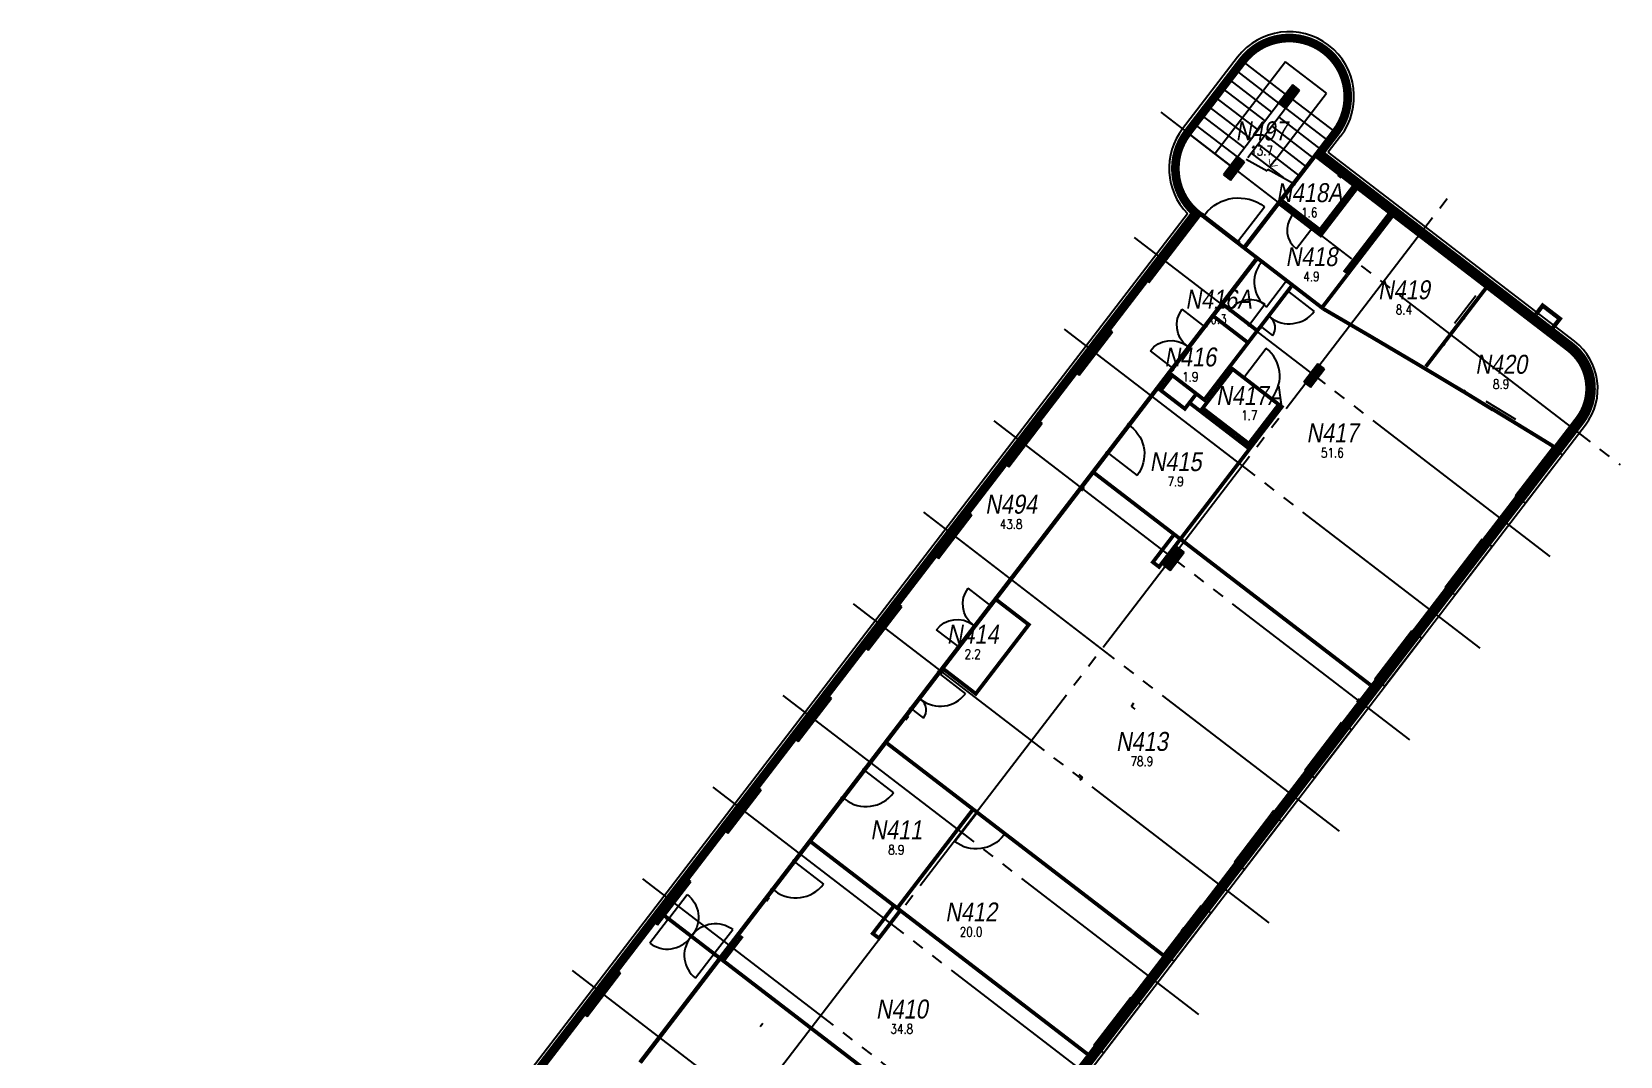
# Model space of a CAD drawing. Extents: x 22605 to 124359, y 400 to 114262.
# Drawn here: x 26207 to 68148, y 87221 to 114262 of the extents above; entities that cross this region are included whole.
import ezdxf
from ezdxf.enums import TextEntityAlignment as Align

# ---------------------------------------------------------------- set-up
doc = ezdxf.new("R2010")
doc.units = 0
doc.header["$LTSCALE"] = 50
doc.header["$PDMODE"] = 1
doc.header["$PDSIZE"] = 20
doc.linetypes.add('4PHAN', pattern=[158.75, 127, -6.35, 6.35, -6.35, 6.35, -6.35])
doc.linetypes.add('INVISIBLE', pattern=[999999, 0, -999999])
doc.layers.get('0').update_dxf_attribs({"linetype": 'CONTINUOUS'})
for name, color, linetype in [('ANNTEXT_04', 7, 'CONTINUOUS'), ('EW_04', 7, 'CONTINUOUS'), ('GRIDLINE_04', 15, '4PHAN'), ('HEADER_04', 7, 'INVISIBLE'), ('ND_04', 7, 'CONTINUOUS'), ('NW_04', 7, 'CONTINUOUS'), ('RF_04', 7, 'CONTINUOUS'), ('RI_04', 7, 'CONTINUOUS'), ('SC_04', 7, 'CONTINUOUS'), ('WALL_04', 7, 'CONTINUOUS'), ('WW_04', 7, 'CONTINUOUS')]:
    doc.layers.add(name, color=color, linetype=linetype)
doc.styles.add('SIMPLEX', font='ARIALN.TTF', dxfattribs={"oblique": 10})
doc.styles.get("Standard").update_dxf_attribs({"font": 'simplex'})

# ---------------------------------------------------------------- blocks, each defined once
blk = doc.blocks.new('RM_SPAM')
for p in [(0, 2.5), (0, 0)]:
    blk.add_point(p)
at = {"style": 'SIMPLEX', "oblique": 10}
blk.add_attdef('RM_NUM', text='', height=2.5, dxfattribs=at).set_placement((0, 0), align=Align.CENTER)
at = {"flags": 1}
for tag, p, width in [('SITENO', (-15, 0), 0.8), ('IN_OU_CODE', (-15, -2), 0.8), ('RM_CO_CODE', (-15, -4), 0.8), ('RM_TY_CODE', (-15, -6), 0.7), ('RM_FU_CODE', (-15, -8), 0.8), ('OCC/USE', (-15, -10), 0.8)]:
    blk.add_attdef(tag, p, '', height=1.25, dxfattribs=dict(at, width=width))
at = {"width": 0.8, "flags": 1}
for tag, p in [('BL_NUM', (15, 0)), ('LEVEL', (15, -2)), ('%S/L', (15, -4)), ('STUDCAP', (15, -6))]:
    blk.add_attdef(tag, text='', height=1.25, dxfattribs=at).set_placement(p, align=Align.RIGHT)
at = {"width": 0.8}
for tag, p in [('RM_AREA', (0, -2)), ('USE', (-0.24, -4.05)), ('USE2', (-0.24, -6.05))]:
    blk.add_attdef(tag, text='', height=1.25, dxfattribs=at).set_placement(p, align=Align.CENTER)
at = {"width": 0.8, "flags": 1}
blk.add_attdef('SERVS', text='', height=1.25, dxfattribs=at).set_placement((0, -8), align=Align.CENTER)
blk = doc.blocks.new('DR1H90')
blk.add_line((-0.46, 0), (-0.46, 0.92))
blk.add_arc((-0.46, 0), 0.92, 0, 90)
at = {"flags": 1}
blk.add_attdef('SILLHT', text='', height=0.1, dxfattribs=at).set_placement((0, 0), align=Align.MIDDLE)
blk = doc.blocks.new('DRFRAME')
for p, q in [((-0.5, -0.5), (-0.5, 0.5)), ((0.5, -0.5), (0.5, 0.5))]:
    blk.add_line(p, q)
at = {"flags": 1}
blk.add_attdef('SILLHT', text='', height=0.1, dxfattribs=at).set_placement((0, 0), align=Align.MIDDLE)
blk = doc.blocks.new('DR1S')
blk.add_line((-0.2, 0.1), (-1.2, 0.1))
at = {"flags": 1}
blk.add_attdef('SILLHT', text='', height=0.1, dxfattribs=at).set_placement((0, 0), align=Align.MIDDLE)
blk = doc.blocks.new('DR2U90')
for p, q in [((-0.46, 0), (-0.46, 0.65)), ((0.46, 0), (0.46, 0.27))]:
    blk.add_line(p, q)
for centre, radius, start, end in [((-0.46, 0), 0.65, 0, 90), ((0.46, 0), 0.27, 90, 180)]:
    blk.add_arc(centre, radius, start, end)
at = {"flags": 1}
blk.add_attdef('SILLHT', text='', height=0.1, dxfattribs=at).set_placement((0, 0), align=Align.MIDDLE)
blk = doc.blocks.new('DR2H90')
for p, q in [((-0.46, 0), (-0.46, 0.46)), ((0.46, 0), (0.46, 0.46))]:
    blk.add_line(p, q)
for centre, start, end in [((-0.46, 0), 359.9998, 89.9998), ((0.46, 0), 90.0002, 180.0002)]:
    blk.add_arc(centre, 0.46, start, end)
at = {"flags": 1}
blk.add_attdef('SILLHT', text='', height=0.1, dxfattribs=at).set_placement((0, 0), align=Align.MIDDLE)
blk = doc.blocks.new('WNFRAME')
for p, q in [((-0.5, -0.5), (-0.5, 0.5)), ((0.5, -0.5), (0.5, 0.5))]:
    blk.add_line(p, q)
at = {"flags": 1}
blk.add_attdef('SILLHT', text='', height=0.1, dxfattribs=at).set_placement((0, 0), align=Align.MIDDLE)
blk = doc.blocks.new('SPL')
for p, q in [((1, 0.5), (0, 0.5)), ((1, -0.5), (1, 0.5)), ((0, -0.5), (1, -0.5))]:
    blk.add_line(p, q)
blk = doc.blocks.new('WNOF')
blk.add_line((-0.5, 0), (0.5, 0))
at = {"flags": 1}
blk.add_attdef('SILLHT', text='', height=0.1, dxfattribs=at).set_placement((0, 0), align=Align.MIDDLE)
blk = doc.blocks.new('C-S')
for p, q in [((0.5, 0.5), (-0.5, 0.5)), ((-0.5, 0.5), (-0.5, -0.5)), ((0.5, -0.5), (0.5, 0.5)), ((-0.5, -0.5), (0.5, -0.5))]:
    blk.add_line(p, q)
at = {"const_width": 1}
blk.add_lwpolyline([(-0.5, 0), (0.5, 0)], dxfattribs=at)
blk = doc.blocks.new('TXTARR2')
blk.add_line((-1, 0), (0, 0))
at = {"const_width": 0.1}
blk.add_lwpolyline([(-0.71, 0.71), (0, 0), (-0.71, -0.71)], dxfattribs=at)

msp = doc.modelspace()

# ---------------------------------------------------------------- linework, layer by layer
at = {"layer": 'ANNTEXT_04', "color": 0}
for p, q in [((59310, 113465), (57455, 111048)), ((60388, 112638), (59310, 113465)), ((59027, 110864), (60388, 112638))]:
    msp.add_line(p, q, dxfattribs=at)
at = {"layer": 'EW_04'}
for points, const_width in [([(60634, 111605, 1), (58176, 113491), (56722, 111597, 0.414214), (57008, 109424, 0.414214)], 229), ([(67079, 104002, 0.414214), (66823, 105943, 0.414214)], 279)]:
    msp.add_lwpolyline(points, format="xyb", dxfattribs=dict(at, const_width=const_width))
for points, const_width in [([(60634, 111605), (60263, 111121)], 229), ([(66823, 105943), (60103, 111100)], 279), ([(55605, 107700), (56958, 109463)], 279), ([(26337, 69599), (55585, 107715)], 229), ([(65926, 106808), (66100, 107034), (66553, 106687), (66379, 106460)], 114), ([(66460, 103196), (67079, 104002)], 279), ([(64612, 100788), (65494, 101937)], 279), ([(62757, 98370), (63638, 99519)], 279), ([(60901, 95952), (61783, 97100)], 279), ([(59046, 93534), (59927, 94682)], 279), ([(57190, 91116), (58072, 92264)], 279), ([(55335, 88697), (56216, 89846)], 279), ([(53479, 86279), (54361, 87428)], 279)]:
    msp.add_lwpolyline(points, dxfattribs=dict(at, const_width=const_width))
at = {"layer": 'GRIDLINE_04'}
for p, q in [((56017, 112138), (68148, 102830)), ((30332, 66534), (63731, 110060)), ((55318, 108832), (66292, 100411)), ((53463, 106414), (64437, 97993)), ((51607, 103996), (62581, 95575)), ((49752, 101578), (60726, 93157)), ((47896, 99160), (58870, 90739)), ((46041, 96742), (57015, 88321)), ((44185, 94323), (55159, 85903)), ((42330, 91905), (53304, 83484)), ((40474, 89487), (51448, 81066))]:
    msp.add_line(p, q, dxfattribs=at)
at = {"layer": 'HEADER_04'}
for points, const_width, elevation in [([(58069, 108680), (57104, 109425)], 114, 2134), ([(60060, 109090), (59520, 109504)], 200, 2100), ([(57512, 106920), (58532, 108250)], 114, 2134), ([(59373, 107669), (58659, 108218)], 100, 2100), ([(58620, 106442), (59399, 107457)], 100, 2100), ([(58374, 106518), (57834, 106932)], 100, 2100), ([(56297, 105338), (57211, 106528)], 114, 2100), ([(63459, 106004), (64019, 106734)], 100, 2100), ([(58172, 105160), (58969, 104548)], 100, 2100), ([(63998, 104771), (64782, 104289)], 100, 2100), ([(55202, 103910), (54593, 103116)], 114, 2100), ([(65494, 101937), (66468, 103206)], 279, 2134), ([(63638, 99519), (64612, 100788)], 279, 2134), ([(51562, 99167), (50649, 97977)], 114, 2100), ([(61783, 97100), (62757, 98370)], 279, 2134), ([(50182, 97368), (49403, 96352)], 114, 2100), ([(59927, 94682), (60901, 95952)], 279, 2134), ([(48211, 94800), (47603, 94006)], 114, 2100), ([(51934, 93069), (51141, 93678)], 100, 2100), ([(58072, 92264), (59046, 93534)], 279, 2134), ([(46360, 92387), (45751, 91594)], 114, 2100), ([(56216, 89846), (57190, 91116)], 279, 2134), ([(44277, 89884), (42968, 90888)], 100, 2100), ([(54361, 87428), (55335, 88697)], 279, 2134)]:
    msp.add_lwpolyline(points, dxfattribs=dict(at, const_width=const_width, elevation=elevation))
at = {"layer": 'HEADER_04', "const_width": 279}
for points in [[(65494, 101937), (66468, 103206)], [(63638, 99519), (64612, 100788)], [(61783, 97100), (62757, 98370)], [(59927, 94682), (60901, 95952)], [(58072, 92264), (59046, 93534)], [(56216, 89846), (57190, 91116)], [(54361, 87428), (55335, 88697)]]:
    msp.add_lwpolyline(points, dxfattribs=at)
at = {"layer": 'NW_04'}
for points, const_width in [([(60063, 110955), (58239, 108587)], 114), ([(61132, 110135), (60230, 108960), (60060, 109090)], 200), ([(57043, 109470), (57103, 109423)], 114), ([(59520, 109504), (59204, 109746)], 200), ([(60901, 107879), (62076, 109410)], 200), ([(60302, 107017), (60940, 107848)], 100), ([(59460, 107537), (59399, 107457)], 100), ([(64019, 106734), (64591, 107480)], 100), ([(57211, 106528), (57667, 107123)], 114), ([(57682, 107048), (57834, 106932)], 100), ([(58374, 106518), (58565, 106371), (57165, 104546), (56282, 105224)], 100), ([(57439, 106731), (58282, 106084)], 100), ([(58620, 106442), (58596, 106410)], 100), ([(63014, 105424), (63459, 106004)], 100), ([(55202, 103910), (56297, 105338)], 114), ([(58969, 104548), (59133, 104422), (58342, 103391), (57123, 104326), (57914, 105358), (58172, 105160)], 100), ([(56926, 104667), (56652, 104310), (56017, 104797), (56291, 105154)], 100), ([(59243, 104401), (58360, 103251), (56813, 104438)], 100), ([(58330, 103211), (56565, 100910)], 100), ([(51562, 99167), (54593, 103116)], 114), ([(61548, 97024), (54273, 102606)], 100), ([(56340, 100956), (55808, 100262), (55971, 100137), (56504, 100831)], 100), ([(51699, 99251), (52532, 98612), (51132, 96787), (50299, 97426)], 100), ([(50182, 97368), (50649, 97977)], 114), ([(48211, 94800), (49403, 96352)], 114), ([(51141, 93678), (48800, 95473)], 100), ([(46360, 92387), (47603, 94006)], 114), ([(51031, 93699), (49090, 91169)], 100), ([(56075, 89891), (51934, 93069)], 100), ([(54073, 87283), (46798, 92864)], 100), ([(42267, 87052), (45751, 91594)], 114), ([(48945, 91154), (48412, 90460), (48576, 90335), (49108, 91029)], 100), ([(42968, 90888), (42913, 90930)], 100), ([(44966, 90394), (44494, 89780)], 100), ([(51700, 84187), (44277, 89884)], 100)]:
    msp.add_lwpolyline(points, dxfattribs=dict(at, const_width=const_width))
msp.add_lwpolyline([(58659, 108217, 100, 100, 0), (58080, 108662, 0, 0, 0)], format="xyseb", dxfattribs=at)
at = {"layer": 'NW_04', "const_width": 100}
for points in [[(63998, 104770, 0.004023), (60311, 106947), (59372, 107669)], [(66384, 103318, 0.00176), (64786, 104295, 0.00176)]]:
    msp.add_lwpolyline(points, format="xyb", dxfattribs=at)
at = {"layer": 'RF_04'}
for p, q in [((58045, 113591, 3262), (56592, 111697, 3262)), ((60764, 111505, 3262), (60439, 111081, 3262)), ((66939, 106094, 3262), (60439, 111081, 3262)), ((26207, 69699, 3262), (56719, 109463, 3262)), ((35515, 62557, 3262), (67229, 103887, 3262))]:
    msp.add_line(p, q, dxfattribs=at)
for centre, radius, start, end in [((59405, 112548, 3262), 1714, 322.5, 142.5), ((57951, 110654, 3262), 1714, 142.5, 224.0034), ((65980, 104845, 3262), 1574, 322.5, 52.5)]:
    msp.add_arc(centre, radius, start, end, dxfattribs=at)
at = {"layer": 'SC_04'}
for p, q in [((59314, 112617), (58196, 113476)), ((58951, 112144), (57832, 113002)), ((59132, 112381), (58014, 113239)), ((58587, 111670), (57469, 112528)), ((58769, 111907), (57651, 112765)), ((59495, 112478), (60614, 111620)), ((58224, 111197), (57106, 112055)), ((58406, 111434), (57287, 112292)), ((58046, 110965), (59129, 112376)), ((59310, 112236), (58312, 110936)), ((59132, 112005), (60250, 111147)), ((59314, 112241), (60432, 111383)), ((57861, 110723), (56742, 111581)), ((58042, 110960), (56924, 111818)), ((58950, 111768), (60069, 110910)), ((58587, 111294), (59705, 110436)), ((58769, 111531), (59887, 110673)), ((58268, 110902), (58830, 110588)), ((58405, 111058), (59244, 110414)), ((58842, 110639), (58830, 110588)), ((58842, 110639), (59577, 110227))]:
    msp.add_line(p, q, dxfattribs=at)
at = {"layer": 'WALL_04'}
for p, q in [((60682, 110479), (60773, 110410)), ((53922, 102148), (53991, 102238)), ((50211, 97312), (50280, 97402)), ((55240, 96454), (55309, 96545)), ((61266, 96656), (61196, 96566)), ((49283, 96102), (49353, 96193)), ((55240, 96454), (55330, 96385)), ((53950, 94586), (53860, 94656)), ((53950, 94586), (53881, 94495)), ((47557, 94041, 11722), (47648, 93971, 11722)), ((59005, 93709), (58935, 93619)), ((45610, 91316), (45679, 91406)), ((56627, 90611), (56558, 90520)), ((45443, 88002), (45512, 88093))]:
    msp.add_line(p, q, dxfattribs=at)

# ---------------------------------------------------------------- block references
at = {"layer": 'ANNTEXT_04', "color": 0, "xscale": 200, "yscale": 200, "zscale": 200, "rotation": 232.4999999728575}
msp.add_blockref('TXTARR2', (58905, 110706), dxfattribs=at)
at = {"layer": 'EW_04', "xscale": 228.5999828092804, "zscale": 3111.499766015206, "rotation": 322.5000000000001}
for p, yscale in [((59405, 112548), 609.599954158081), ((57951, 110654), 609.599954158081), ((54210, 105841), 1447.799891125442), ((52355, 103422), 1447.799891125442), ((50499, 101004), 1447.799891125442), ((48644, 98586), 1447.799891125442), ((46788, 96168), 1447.799891125442), ((44933, 93750), 1447.799891125442), ((43077, 91332), 1447.799891125442), ((41222, 88914), 1447.799891125442)]:
    msp.add_blockref('C-S', p, dxfattribs=dict(at, yscale=yscale))
at = {"layer": 'ND_04'}
for name, p, xscale, yscale, zscale, rotation in [('DR1H90', (57622, 109097), -1219.19995415808, 1219.19995415808, 2133.59991977664, 322.317579), ('DRFRAME', (57587, 109052), 1219.19995415808, 114.29999570232, 2133.59991977664, 142.317579), ('DRFRAME', (59790, 109297), 629.9999999999998, 200, 2075, 322.527678), ('DR1H90', (59729, 109218), 679.9999999999999, 679.9999999999999, 2075, 142.527678), ('DRFRAME', (59016, 107943), 849.9999999999999, 100, 2075, 322.44845), ('DR1H90', (58985, 107904), 900, 900, 2075, 142.44845), ('DR1H90', (58134, 106764), -679.9999999999998, 679.9999999999999, 2075, 322.5), ('DRFRAME', (59010, 106949), 1230, 100, 2075, 232.5), ('DR2U90', (59049, 106919), 1280, 1280, 2075, 232.5), ('DRFRAME', (58104, 106725), 629.9999999999999, 100, 2075, 322.5), ('DR1S', (63699, 106400), -920, 460, 2075, 52.49999999999998), ('DR2H90', (56709, 105968), -1500, 1500, 2075, 52.49999999999998), ('DRFRAME', (56754, 105933), 1450, 114.2999914046402, 2075, 232.5), ('DRFRAME', (63739, 106369), 870.0000000000001, 100, 2075, 232.5), ('DR1H90', (58601, 104894), 1005, 1005, 2075, 322.5), ('DRFRAME', (58571, 104854), 955, 100, 2075, 142.5), ('DRFRAME', (64390, 104530), 870.0000000000001, 100, 2075, 148.418281), ('DR1S', (64416, 104572), -920.0000000000001, 460, 2075, 328.418281), ('DRFRAME', (54897, 103513), 950, 114.2999914046402, 2075, 52.49999999999999), ('DR1H90', (54943, 103478), -1000, 1000, 2075, 232.5), ('DR2H90', (51060, 98607), -1500, 1500, 2075, 52.49999999999998), ('DRFRAME', (51106, 98572), 1450, 114.2999914046402, 2075, 52.49999999999999), ('DRFRAME', (49792, 96860), 1230, 114.2999914046402, 2075, 52.49999999999999), ('DR2U90', (49838, 96825), 1280, 1280, 2075, 232.5), ('DRFRAME', (47907, 94403), 950, 114.2999914046402, 2075, 52.49999999999999), ('DR1H90', (47952, 94368), 1000, 1000, 2075, 232.5), ('DR1H90', (51507, 93333), -999.9999999999999, 1000, 2075, 142.5000199999999), ('DRFRAME', (51537, 93373), 950, 100, 2075, 322.50002), ('DRFRAME', (46056, 91991), 950, 114.2999914046402, 2075, 52.49999999999999), ('DR1H90', (46101, 91956), 1000, 1000, 2075, 232.5), ('DR2H90', (43653, 90426), -1650, 1650, 2075, 322.5000000000001), ('DR2H90', (43592, 90346), 1650, 1650, 2075, 142.5), ('DRFRAME', (43622, 90386), 1600, 100, 2075, 322.5)]:
    msp.add_blockref(name, p, dxfattribs=dict(at, xscale=xscale, yscale=yscale, zscale=zscale, rotation=rotation))
at = {"layer": 'NW_04', "xscale": 228.5999828092804, "yscale": 609.599954158081, "zscale": 3111.499766015206, "rotation": 322.5000000000001}
for p in [(60066, 105189), (56355, 100353)]:
    msp.add_blockref('C-S', p, dxfattribs=at)
at = {"layer": 'RI_04', "xscale": 200, "yscale": 200, "zscale": 200}
for p, values in [((58678, 111397), {'RM_NUM': 'N497', 'RM_AREA': '13.7'}), ((59936, 109765), {'RM_NUM': 'N418A', 'RM_AREA': '1.6'}), ((59994, 108076), {'RM_NUM': 'N418', 'RM_AREA': '4.9'}), ((57541, 106952), {'RM_NUM': 'N416A', 'RM_AREA': '0.3'}), ((62436, 107201), {'RM_NUM': 'N419', 'RM_AREA': '8.4'}), ((56794, 105427), {'RM_NUM': 'N416', 'RM_AREA': '1.9'}), ((65003, 105235), {'RM_NUM': 'N420', 'RM_AREA': '8.9'}), ((58353, 104412), {'RM_NUM': 'N417A', 'RM_AREA': '1.7'}), ((60546, 103425), {'RM_NUM': 'N417', 'RM_AREA': '51.6'}), ((56408, 102665), {'RM_NUM': 'N415', 'RM_AREA': '7.9'}), ((52064, 101542), {'RM_NUM': 'N494', 'RM_AREA': '43.8'}), ((51050, 98110), {'RM_NUM': 'N414', 'RM_AREA': '2.2'}), ((55517, 95280), {'RM_NUM': 'N413', 'RM_AREA': '78.9'}), ((49033, 92945), {'RM_NUM': 'N411', 'RM_AREA': '8.9'}), ((51009, 90778), {'RM_NUM': 'N412', 'RM_AREA': '20.0'}), ((49178, 88216), {'RM_NUM': 'N410', 'RM_AREA': '34.8'})]:
    msp.add_blockref('RM_SPAM', p, dxfattribs=at).add_auto_attribs(values)
at = {"layer": 'WW_04'}
for name, p, xscale, yscale, zscale, rotation in [('WNFRAME', (65981, 102571, 457), -1600.19993983248, 279.3999789891204, 1676.399936967359, 232.5), ('SPL', (65910, 102626, 457), 50, -1600.19993983248, -1600.19993983248, 142.5), ('WNOF', (65981, 102571, 457), -1600.19993983248, 279.3999789891204, 1676.39993696736, 52.49999999999998), ('SPL', (66092, 102486, 457), 50.79999808992002, -1600.19993983248, 1600.19993983248, 322.499999945005), ('WNFRAME', (64125, 100153, 457), -1600.19993983248, 279.3999789891204, 1676.399936967359, 232.5), ('SPL', (64054, 100208, 457), 50, -1600.19993983248, -1600.19993983248, 142.5), ('WNOF', (64125, 100153, 457), -1600.19993983248, 279.3999789891204, 1676.39993696736, 52.49999999999998), ('SPL', (64236, 100068, 457), 50.79999808992002, -1600.19993983248, 1600.19993983248, 322.499999945005), ('WNFRAME', (62270, 97735, 457), -1600.19993983248, 279.3999789891204, 1676.399936967359, 232.5), ('SPL', (62199, 97790, 457), 50, -1600.19993983248, -1600.19993983248, 142.5), ('WNOF', (62270, 97735, 457), -1600.19993983248, 279.3999789891204, 1676.39993696736, 52.49999999999998), ('SPL', (62381, 97650, 457), 50.79999808992002, -1600.19993983248, 1600.19993983248, 322.499999945005), ('WNFRAME', (60414, 95317, 457), -1600.19993983248, 279.3999789891204, 1676.399936967359, 232.5), ('SPL', (60343, 95372, 457), 50, -1600.19993983248, -1600.19993983248, 142.5), ('WNOF', (60414, 95317, 457), -1600.19993983248, 279.3999789891204, 1676.39993696736, 52.49999999999998), ('SPL', (60525, 95232, 457), 50.79999808992002, -1600.19993983248, 1600.19993983248, 322.499999945005), ('WNFRAME', (58559, 92899, 457), -1600.19993983248, 279.3999789891204, 1676.399936967359, 232.5), ('SPL', (58488, 92954, 457), 50, -1600.19993983248, -1600.19993983248, 142.5), ('WNOF', (58559, 92899, 457), -1600.19993983248, 279.3999789891204, 1676.39993696736, 52.49999999999998), ('SPL', (58670, 92814, 457), 50.79999808992002, -1600.19993983248, 1600.19993983248, 322.499999945005), ('WNFRAME', (56703, 90481, 457), -1600.19993983248, 279.3999789891204, 1676.399936967359, 232.5), ('SPL', (56632, 90535, 457), 50, -1600.19993983248, -1600.19993983248, 142.5), ('WNOF', (56703, 90481, 457), -1600.19993983248, 279.3999789891204, 1676.39993696736, 52.49999999999998), ('SPL', (56814, 90396, 457), 50.79999808992002, -1600.19993983248, 1600.19993983248, 322.499999945005), ('WNFRAME', (54848, 88063, 457), -1600.19993983248, 279.3999789891204, 1676.399936967359, 232.5), ('SPL', (54777, 88117, 457), 50, -1600.19993983248, -1600.19993983248, 142.5), ('WNOF', (54848, 88063, 457), -1600.19993983248, 279.3999789891204, 1676.39993696736, 52.49999999999998), ('SPL', (54959, 87978, 457), 50.79999808992002, -1600.19993983248, 1600.19993983248, 322.499999945005)]:
    msp.add_blockref(name, p, dxfattribs=dict(at, xscale=xscale, yscale=yscale, zscale=zscale, rotation=rotation))

doc.saveas('drawing.dxf')
